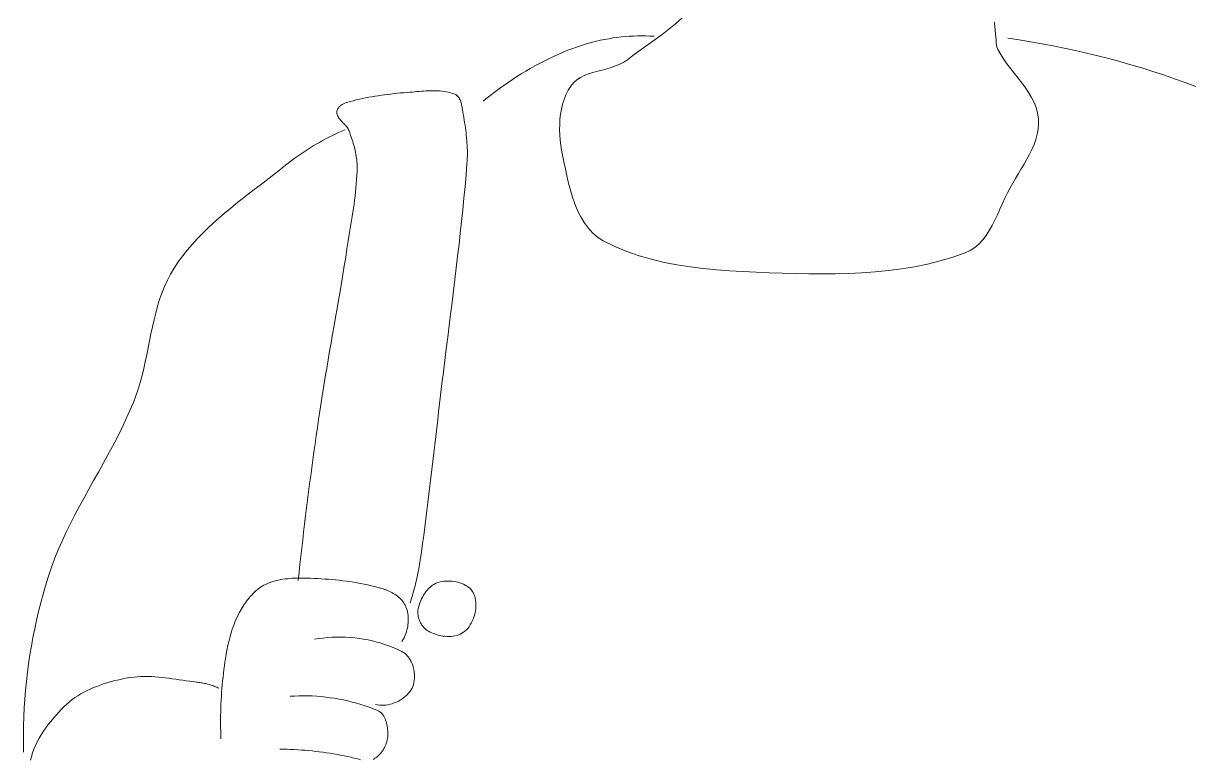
# Model space of a CAD drawing. Header units: millimetres. Extents: x 461.5 to 558.8, y 615.3 to 694.8.
# Drawn here: x 481.6588 to 482.0157, y 623.9556 to 624.1797 of the extents above; entities that cross this region are included whole.
import ezdxf

# ---------------------------------------------------------------- set-up
doc = ezdxf.new("R2010")
doc.units = ezdxf.units.MM
doc.header["$LTSCALE"] = 5
doc.layers.get('0').update_dxf_attribs({"lineweight": 0})
doc.layers.add('equipamiento', color=117, linetype='Continuous', lineweight=9)
doc.layers.get('0').freeze()

# ---------------------------------------------------------------- blocks, each defined once
blk = doc.blocks.new('20020721p27')
for p, q in [((0.01039, 1.24738), (0.00846, 1.24568)), ((0.10564, 1.24562), (0.10559, 1.24616)), ((0.00436, 1.24244), (0.00223, 1.24089)), ((0.00644, 1.24403), (0.00436, 1.24244)), ((0.00846, 1.24568), (0.00644, 1.24403)), ((0.10568, 1.24509), (0.10564, 1.24562)), ((0.10573, 1.24456), (0.10568, 1.24509)), ((0.10578, 1.24403), (0.10573, 1.24456)), ((0.10583, 1.2435), (0.10578, 1.24403)), ((0.10588, 1.24297), (0.10583, 1.2435)), ((0.10594, 1.24244), (0.10588, 1.24297)), ((0.10599, 1.24191), (0.10594, 1.24244)), ((-0.02166, 1.23863), (-0.02047, 1.23904)), ((-0.02047, 1.23904), (-0.01927, 1.23942)), ((-0.01927, 1.23942), (-0.01806, 1.23978)), ((-0.01806, 1.23978), (-0.01685, 1.24011)), ((-0.01685, 1.24011), (-0.01562, 1.24041)), ((-0.01562, 1.24041), (-0.01439, 1.24069)), ((-0.01439, 1.24069), (-0.01315, 1.24095)), ((-0.01315, 1.24095), (-0.0119, 1.24117)), ((-0.0119, 1.24117), (-0.01065, 1.24138)), ((-0.01065, 1.24138), (-0.00939, 1.24155)), ((-0.00939, 1.24155), (-0.00814, 1.2417)), ((-0.00814, 1.2417), (-0.00688, 1.24182)), ((-0.00688, 1.24182), (-0.00561, 1.24192)), ((-0.00561, 1.24192), (-0.00435, 1.24198)), ((-0.00435, 1.24198), (-0.00309, 1.24202)), ((-0.00309, 1.24202), (-0.00183, 1.24204)), ((0.0001, 1.23935), (-0.00202, 1.23784)), ((-0.00183, 1.24204), (-0.00057, 1.24202)), ((-0.00057, 1.24202), (0.00068, 1.24198)), ((0.00223, 1.24089), (0.0001, 1.23935)), ((0.00068, 1.24198), (0.00194, 1.24191)), ((0.10602, 1.24162), (0.10599, 1.24191)), ((0.10604, 1.24133), (0.10602, 1.24162)), ((0.10606, 1.24103), (0.10604, 1.24133)), ((0.10607, 1.24073), (0.10606, 1.24103)), ((0.10608, 1.24044), (0.10607, 1.24073)), ((0.1061, 1.24014), (0.10608, 1.24044)), ((0.10612, 1.23985), (0.1061, 1.24014)), ((0.10615, 1.23955), (0.10612, 1.23985)), ((0.10619, 1.23926), (0.10615, 1.23955)), ((0.10624, 1.23898), (0.10619, 1.23926)), ((0.10631, 1.23869), (0.10624, 1.23898)), ((0.10639, 1.23842), (0.10631, 1.23869)), ((0.10971, 1.24129), (0.11314, 1.24079)), ((0.11314, 1.24079), (0.11658, 1.24023)), ((0.11658, 1.24023), (0.12, 1.23964)), ((0.12, 1.23964), (0.12342, 1.23899)), ((0.12342, 1.23899), (0.12683, 1.2383)), ((-0.03012, 1.23505), (-0.02869, 1.23573)), ((-0.02869, 1.23573), (-0.02724, 1.23639)), ((-0.02724, 1.23639), (-0.02578, 1.23702)), ((-0.02578, 1.23702), (-0.02431, 1.23762)), ((-0.02431, 1.23762), (-0.02284, 1.2382)), ((-0.02284, 1.2382), (-0.02166, 1.23863)), ((-0.0041, 1.23632), (-0.00611, 1.23479)), ((-0.00202, 1.23784), (-0.0041, 1.23632)), ((0.10649, 1.23815), (0.10639, 1.23842)), ((0.10661, 1.23789), (0.10649, 1.23815)), ((0.10748, 1.23636), (0.10661, 1.23789)), ((0.10844, 1.23487), (0.10748, 1.23636)), ((0.12683, 1.2383), (0.13024, 1.23757)), ((0.13024, 1.23757), (0.13364, 1.23679)), ((0.13364, 1.23679), (0.13702, 1.23597)), ((0.13702, 1.23597), (0.1404, 1.2351)), ((0.1404, 1.2351), (0.14376, 1.23419)), ((-0.03714, 1.2313), (-0.03577, 1.23209)), ((-0.03577, 1.23209), (-0.03437, 1.23287)), ((-0.03437, 1.23287), (-0.03297, 1.23362)), ((-0.03297, 1.23362), (-0.03155, 1.23435)), ((-0.03155, 1.23435), (-0.03012, 1.23505)), ((-0.01392, 1.23163), (-0.01533, 1.23127)), ((-0.01251, 1.232), (-0.01392, 1.23163)), ((-0.01112, 1.2324), (-0.01251, 1.232)), ((-0.00977, 1.23285), (-0.01112, 1.2324)), ((-0.00847, 1.23339), (-0.00977, 1.23285)), ((-0.00725, 1.23402), (-0.00847, 1.23339)), ((-0.00611, 1.23479), (-0.00725, 1.23402)), ((0.10949, 1.23341), (0.10844, 1.23487)), ((0.11058, 1.23197), (0.10949, 1.23341)), ((0.11171, 1.23054), (0.11058, 1.23197)), ((0.14376, 1.23419), (0.14712, 1.23323)), ((0.14712, 1.23323), (0.15046, 1.23224)), ((0.15046, 1.23224), (0.15378, 1.23119)), ((-0.04252, 1.22787), (-0.0412, 1.22876)), ((-0.0412, 1.22876), (-0.03986, 1.22963)), ((-0.03986, 1.22963), (-0.03851, 1.23047)), ((-0.03851, 1.23047), (-0.03714, 1.2313)), ((-0.02163, 1.22864), (-0.02261, 1.22777)), ((-0.02053, 1.22936), (-0.02163, 1.22864)), ((-0.01933, 1.22995), (-0.02053, 1.22936)), ((-0.01805, 1.23045), (-0.01933, 1.22995)), ((-0.01671, 1.23088), (-0.01805, 1.23045)), ((-0.01533, 1.23127), (-0.01671, 1.23088)), ((0.11284, 1.22912), (0.11171, 1.23054)), ((0.11394, 1.22769), (0.11284, 1.22912)), ((0.15378, 1.23119), (0.15709, 1.23011)), ((0.15709, 1.23011), (0.16039, 1.22898)), ((0.16039, 1.22898), (0.16367, 1.22781)), ((-0.07821, 1.22432), (-0.07724, 1.22443)), ((-0.07724, 1.22443), (-0.07627, 1.22454)), ((-0.07627, 1.22454), (-0.0753, 1.22463)), ((-0.0753, 1.22463), (-0.07433, 1.22472)), ((-0.07433, 1.22472), (-0.07336, 1.2248)), ((-0.07336, 1.2248), (-0.07239, 1.22488)), ((-0.07239, 1.22488), (-0.07171, 1.22493)), ((-0.07171, 1.22493), (-0.07102, 1.22499)), ((-0.07102, 1.22499), (-0.07033, 1.22505)), ((-0.07033, 1.22505), (-0.06964, 1.2251)), ((-0.06964, 1.2251), (-0.06894, 1.22516)), ((-0.06894, 1.22516), (-0.06825, 1.2252)), ((-0.06825, 1.2252), (-0.06755, 1.22525)), ((-0.06755, 1.22525), (-0.06686, 1.22528)), ((-0.06686, 1.22528), (-0.06616, 1.2253)), ((-0.06616, 1.2253), (-0.06547, 1.22531)), ((-0.06547, 1.22531), (-0.06477, 1.2253)), ((-0.06477, 1.2253), (-0.06409, 1.22528)), ((-0.06409, 1.22528), (-0.0634, 1.22524)), ((-0.0634, 1.22524), (-0.06272, 1.22518)), ((-0.06272, 1.22518), (-0.06204, 1.22509)), ((-0.06204, 1.22509), (-0.06137, 1.22498)), ((-0.06137, 1.22498), (-0.06071, 1.22485)), ((-0.06071, 1.22485), (-0.06005, 1.22468)), ((-0.06005, 1.22468), (-0.0594, 1.22449)), ((-0.0594, 1.22449), (-0.05876, 1.22426)), ((-0.04764, 1.2241), (-0.04638, 1.22507)), ((-0.04638, 1.22507), (-0.04511, 1.22603)), ((-0.04511, 1.22603), (-0.04382, 1.22696)), ((-0.04382, 1.22696), (-0.04252, 1.22787)), ((-0.02425, 1.22545), (-0.02492, 1.22409)), ((-0.02346, 1.22674), (-0.02425, 1.22545)), ((-0.02261, 1.22777), (-0.02346, 1.22674)), ((0.115, 1.22625), (0.11394, 1.22769)), ((0.11599, 1.22478), (0.115, 1.22625)), ((0.11689, 1.22329), (0.11599, 1.22478)), ((0.16367, 1.22781), (0.16693, 1.2266)), ((-0.09352, 1.22079), (-0.09332, 1.22094)), ((-0.09332, 1.22094), (-0.09311, 1.22108)), ((-0.09311, 1.22108), (-0.0929, 1.22122)), ((-0.0929, 1.22122), (-0.09268, 1.22134)), ((-0.09268, 1.22134), (-0.09246, 1.22145)), ((-0.09246, 1.22145), (-0.09224, 1.22155)), ((-0.09224, 1.22155), (-0.09202, 1.22164)), ((-0.09202, 1.22164), (-0.0918, 1.22172)), ((-0.0918, 1.22172), (-0.09159, 1.22178)), ((-0.09159, 1.22178), (-0.09065, 1.22204)), ((-0.09065, 1.22204), (-0.08971, 1.22228)), ((-0.08971, 1.22228), (-0.08876, 1.22251)), ((-0.08876, 1.22251), (-0.08781, 1.22272)), ((-0.08781, 1.22272), (-0.08686, 1.22293)), ((-0.08686, 1.22293), (-0.08591, 1.22312)), ((-0.08591, 1.22312), (-0.08495, 1.22331)), ((-0.08495, 1.22331), (-0.08399, 1.22348)), ((-0.08399, 1.22348), (-0.08303, 1.22365)), ((-0.08303, 1.22365), (-0.08207, 1.2238)), ((-0.08207, 1.2238), (-0.08111, 1.22394)), ((-0.08111, 1.22394), (-0.08014, 1.22408)), ((-0.08014, 1.22408), (-0.07917, 1.2242)), ((-0.07917, 1.2242), (-0.07821, 1.22432)), ((-0.05876, 1.22426), (-0.05849, 1.22414)), ((-0.05849, 1.22414), (-0.05824, 1.22398)), ((-0.05824, 1.22398), (-0.05801, 1.2238)), ((-0.05801, 1.2238), (-0.05781, 1.22359)), ((-0.05781, 1.22359), (-0.05762, 1.22336)), ((-0.05762, 1.22336), (-0.05746, 1.22311)), ((-0.05746, 1.22311), (-0.05731, 1.22284)), ((-0.05731, 1.22284), (-0.05717, 1.22256)), ((-0.05717, 1.22256), (-0.05705, 1.22226)), ((-0.05705, 1.22226), (-0.05694, 1.22195)), ((-0.05694, 1.22195), (-0.05685, 1.22163)), ((-0.05685, 1.22163), (-0.05676, 1.2213)), ((-0.05676, 1.2213), (-0.05669, 1.22097)), ((-0.05669, 1.22097), (-0.05662, 1.22063)), ((-0.05009, 1.22209), (-0.04887, 1.22311)), ((-0.04887, 1.22311), (-0.04764, 1.2241)), ((-0.02594, 1.22122), (-0.0263, 1.21971)), ((-0.02549, 1.22268), (-0.02594, 1.22122)), ((-0.02492, 1.22409), (-0.02549, 1.22268)), ((0.11766, 1.22175), (0.11689, 1.22329)), ((0.11829, 1.22017), (0.11766, 1.22175)), ((-0.09469, 1.2189), (-0.09466, 1.21912)), ((-0.09469, 1.21869), (-0.09469, 1.2189)), ((-0.09464, 1.21836), (-0.09469, 1.21869)), ((-0.09466, 1.21912), (-0.09461, 1.21932)), ((-0.09456, 1.21804), (-0.09464, 1.21836)), ((-0.09461, 1.21932), (-0.09454, 1.21953)), ((-0.09445, 1.21774), (-0.09456, 1.21804)), ((-0.09454, 1.21953), (-0.09444, 1.21973)), ((-0.09431, 1.21745), (-0.09445, 1.21774)), ((-0.09444, 1.21973), (-0.09433, 1.21992)), ((-0.09433, 1.21992), (-0.0942, 1.22011)), ((-0.09415, 1.21717), (-0.09431, 1.21745)), ((-0.0942, 1.22011), (-0.09405, 1.22029)), ((-0.09405, 1.22029), (-0.09388, 1.22047)), ((-0.09388, 1.22047), (-0.0937, 1.22063)), ((-0.0937, 1.22063), (-0.09352, 1.22079)), ((-0.05662, 1.22063), (-0.05655, 1.2203)), ((-0.05655, 1.2203), (-0.0565, 1.21996)), ((-0.0565, 1.21996), (-0.05644, 1.21963)), ((-0.05644, 1.21963), (-0.05639, 1.21931)), ((-0.05639, 1.21931), (-0.05634, 1.21899)), ((-0.05634, 1.21899), (-0.05628, 1.21869)), ((-0.05628, 1.21869), (-0.05615, 1.21792)), ((-0.05615, 1.21792), (-0.05602, 1.21715)), ((-0.02656, 1.21817), (-0.02673, 1.21661)), ((-0.0263, 1.21971), (-0.02656, 1.21817)), ((0.11874, 1.21853), (0.11829, 1.22017)), ((0.119, 1.21683), (0.11874, 1.21853)), ((-0.09396, 1.21689), (-0.09415, 1.21717)), ((-0.09375, 1.21663), (-0.09396, 1.21689)), ((-0.09353, 1.21636), (-0.09375, 1.21663)), ((-0.0933, 1.2161), (-0.09353, 1.21636)), ((-0.09306, 1.21585), (-0.0933, 1.2161)), ((-0.09281, 1.21559), (-0.09306, 1.21585)), ((-0.09257, 1.21534), (-0.09281, 1.21559)), ((-0.09232, 1.21508), (-0.09257, 1.21534)), ((-0.09208, 1.21482), (-0.09232, 1.21508)), ((-0.09186, 1.21455), (-0.09208, 1.21482)), ((-0.09164, 1.21428), (-0.09186, 1.21455)), ((-0.09144, 1.214), (-0.09164, 1.21428)), ((-0.09126, 1.21372), (-0.09144, 1.214)), ((-0.0911, 1.21342), (-0.09126, 1.21372)), ((-0.05602, 1.21715), (-0.05589, 1.21638)), ((-0.05589, 1.21638), (-0.05577, 1.21561)), ((-0.05577, 1.21561), (-0.05565, 1.21484)), ((-0.05565, 1.21484), (-0.05554, 1.21407)), ((-0.05554, 1.21407), (-0.05544, 1.21329)), ((-0.02682, 1.21503), (-0.02684, 1.21344)), ((-0.02673, 1.21661), (-0.02682, 1.21503)), ((0.11892, 1.21363), (0.11905, 1.21522)), ((0.11905, 1.21522), (0.119, 1.21683)), ((-0.10001, 1.20959), (-0.09905, 1.21012)), ((-0.09905, 1.21012), (-0.09809, 1.21063)), ((-0.09809, 1.21063), (-0.09713, 1.21113)), ((-0.09713, 1.21113), (-0.09616, 1.21162)), ((-0.09616, 1.21162), (-0.09518, 1.21209)), ((-0.09518, 1.21209), (-0.09419, 1.21255)), ((-0.09419, 1.21255), (-0.0932, 1.21299)), ((-0.0932, 1.21299), (-0.09221, 1.21342)), ((-0.09097, 1.21311), (-0.0911, 1.21342)), ((-0.09077, 1.21257), (-0.09097, 1.21311)), ((-0.09058, 1.21203), (-0.09077, 1.21257)), ((-0.09039, 1.21149), (-0.09058, 1.21203)), ((-0.0902, 1.21095), (-0.09039, 1.21149)), ((-0.09002, 1.2104), (-0.0902, 1.21095)), ((-0.08984, 1.20985), (-0.09002, 1.2104)), ((-0.05544, 1.21329), (-0.05534, 1.21252)), ((-0.05534, 1.21252), (-0.05525, 1.21174)), ((-0.05525, 1.21174), (-0.05517, 1.21097)), ((-0.05517, 1.21097), (-0.05511, 1.21019)), ((-0.05511, 1.21019), (-0.05505, 1.20941)), ((-0.02684, 1.21344), (-0.02678, 1.21186)), ((-0.02678, 1.21186), (-0.02665, 1.21028)), ((-0.02665, 1.21028), (-0.02646, 1.20872)), ((0.11766, 1.20898), (0.11821, 1.21051)), ((0.11821, 1.21051), (0.11863, 1.21206)), ((0.11863, 1.21206), (0.11892, 1.21363)), ((-0.10556, 1.20615), (-0.10465, 1.20676)), ((-0.10465, 1.20676), (-0.10374, 1.20735)), ((-0.10374, 1.20735), (-0.10282, 1.20793)), ((-0.10282, 1.20793), (-0.10189, 1.20849)), ((-0.10189, 1.20849), (-0.10095, 1.20905)), ((-0.10095, 1.20905), (-0.10001, 1.20959)), ((-0.08967, 1.2093), (-0.08984, 1.20985)), ((-0.08951, 1.20874), (-0.08967, 1.2093)), ((-0.08935, 1.20818), (-0.08951, 1.20874)), ((-0.08921, 1.20763), (-0.08935, 1.20818)), ((-0.08908, 1.20707), (-0.08921, 1.20763)), ((-0.08896, 1.2065), (-0.08908, 1.20707)), ((-0.05505, 1.20941), (-0.055, 1.20864)), ((-0.055, 1.20864), (-0.05496, 1.20786)), ((-0.05496, 1.20786), (-0.05494, 1.20708)), ((-0.05494, 1.20708), (-0.05493, 1.2063)), ((-0.02646, 1.20872), (-0.02622, 1.20718)), ((-0.02622, 1.20718), (-0.02593, 1.20568)), ((0.11628, 1.20596), (0.11701, 1.20746)), ((0.11701, 1.20746), (0.11766, 1.20898)), ((-0.11079, 1.20227), (-0.10994, 1.20295)), ((-0.10994, 1.20295), (-0.10909, 1.20361)), ((-0.10909, 1.20361), (-0.10822, 1.20427)), ((-0.10822, 1.20427), (-0.10734, 1.20491)), ((-0.10734, 1.20491), (-0.10645, 1.20554)), ((-0.10645, 1.20554), (-0.10556, 1.20615)), ((-0.08885, 1.20594), (-0.08896, 1.2065)), ((-0.08875, 1.20537), (-0.08885, 1.20594)), ((-0.08867, 1.20481), (-0.08875, 1.20537)), ((-0.0886, 1.20424), (-0.08867, 1.20481)), ((-0.08855, 1.20367), (-0.0886, 1.20424)), ((-0.08851, 1.2031), (-0.08855, 1.20367)), ((-0.08849, 1.20253), (-0.08851, 1.2031)), ((-0.05505, 1.2032), (-0.05534, 1.19966)), ((-0.05499, 1.20398), (-0.05505, 1.2032)), ((-0.05496, 1.20475), (-0.05499, 1.20398)), ((-0.05494, 1.20553), (-0.05496, 1.20475)), ((-0.05493, 1.2063), (-0.05494, 1.20553)), ((-0.02593, 1.20568), (-0.02551, 1.20363)), ((-0.02551, 1.20363), (-0.02507, 1.20152)), ((0.11375, 1.20154), (0.11463, 1.203)), ((0.11463, 1.203), (0.11548, 1.20447)), ((0.11548, 1.20447), (0.11628, 1.20596)), ((-0.11619, 1.19802), (-0.11438, 1.19943)), ((-0.11438, 1.19943), (-0.11257, 1.20084)), ((-0.11257, 1.20084), (-0.11079, 1.20227)), ((-0.08865, 1.19822), (-0.08858, 1.19947)), ((-0.08858, 1.19947), (-0.08853, 1.20072)), ((-0.08853, 1.20072), (-0.08849, 1.20196)), ((-0.08849, 1.20196), (-0.08849, 1.20253)), ((-0.05534, 1.19966), (-0.05565, 1.19612)), ((-0.02507, 1.20152), (-0.0246, 1.19937)), ((0.11199, 1.19864), (0.11287, 1.20008)), ((0.11287, 1.20008), (0.11375, 1.20154)), ((-0.11985, 1.1952), (-0.11802, 1.19661)), ((-0.11802, 1.19661), (-0.11619, 1.19802)), ((-0.08886, 1.19574), (-0.08875, 1.19698)), ((-0.08875, 1.19698), (-0.08865, 1.19822)), ((-0.05565, 1.19612), (-0.05598, 1.19258)), ((-0.0246, 1.19937), (-0.02409, 1.19721)), ((-0.02409, 1.19721), (-0.02353, 1.19505)), ((0.11033, 1.19577), (0.11114, 1.1972)), ((0.11114, 1.1972), (0.11199, 1.19864)), ((-0.12531, 1.19093), (-0.1235, 1.19237)), ((-0.1235, 1.19237), (-0.12168, 1.19379)), ((-0.12168, 1.19379), (-0.11985, 1.1952)), ((-0.08928, 1.19202), (-0.08913, 1.19326)), ((-0.08913, 1.19326), (-0.08899, 1.1945)), ((-0.08899, 1.1945), (-0.08886, 1.19574)), ((-0.05598, 1.19258), (-0.05633, 1.18905)), ((-0.02353, 1.19505), (-0.02289, 1.19293)), ((-0.02289, 1.19293), (-0.02217, 1.19085)), ((0.10801, 1.19094), (0.10876, 1.1926)), ((0.10876, 1.1926), (0.10953, 1.19422)), ((0.10953, 1.19422), (0.11033, 1.19577)), ((-0.12888, 1.18801), (-0.12711, 1.18948)), ((-0.12711, 1.18948), (-0.12531, 1.19093)), ((-0.08981, 1.1883), (-0.08962, 1.18954)), ((-0.08962, 1.18954), (-0.08945, 1.19078)), ((-0.08945, 1.19078), (-0.08928, 1.19202)), ((-0.05633, 1.18905), (-0.0567, 1.18551)), ((-0.02217, 1.19085), (-0.02135, 1.18885)), ((-0.02135, 1.18885), (-0.02042, 1.18695)), ((0.1065, 1.18757), (0.10726, 1.18925)), ((0.10726, 1.18925), (0.10801, 1.19094)), ((-0.13233, 1.18498), (-0.13062, 1.18651)), ((-0.13062, 1.18651), (-0.12888, 1.18801)), ((-0.09039, 1.18459), (-0.09019, 1.18583)), ((-0.09019, 1.18583), (-0.09, 1.18707)), ((-0.09, 1.18707), (-0.08981, 1.1883)), ((-0.0567, 1.18551), (-0.05708, 1.18198)), ((-0.02042, 1.18695), (-0.01936, 1.18517)), ((-0.01936, 1.18517), (-0.01815, 1.18352)), ((0.10489, 1.18427), (0.10572, 1.1859)), ((0.10572, 1.1859), (0.1065, 1.18757)), ((-0.13722, 1.1802), (-0.13564, 1.18183)), ((-0.13564, 1.18183), (-0.13401, 1.18343)), ((-0.13401, 1.18343), (-0.13233, 1.18498)), ((-0.091, 1.18089), (-0.0908, 1.18212)), ((-0.0908, 1.18212), (-0.09059, 1.18336)), ((-0.09059, 1.18336), (-0.09039, 1.18459)), ((-0.05708, 1.18198), (-0.05748, 1.17845)), ((-0.01815, 1.18352), (-0.01679, 1.18204)), ((-0.01679, 1.18204), (-0.01526, 1.18075)), ((0.10305, 1.18124), (0.10401, 1.18272)), ((0.10401, 1.18272), (0.10489, 1.18427)), ((-0.14023, 1.1768), (-0.13875, 1.17852)), ((-0.13875, 1.17852), (-0.13722, 1.1802)), ((-0.09159, 1.17719), (-0.0914, 1.17842)), ((-0.0914, 1.17842), (-0.0912, 1.17966)), ((-0.0912, 1.17966), (-0.091, 1.18089)), ((-0.05748, 1.17845), (-0.05789, 1.17492)), ((-0.01526, 1.18075), (-0.01355, 1.17966)), ((-0.01355, 1.17966), (-0.01001, 1.17791)), ((0.09962, 1.17756), (0.10087, 1.17864)), ((0.10087, 1.17864), (0.10202, 1.17988)), ((0.10202, 1.17988), (0.10305, 1.18124)), ((-0.14297, 1.17319), (-0.14163, 1.17502)), ((-0.14163, 1.17502), (-0.14023, 1.1768)), ((-0.09241, 1.17198), (-0.09199, 1.17458)), ((-0.09199, 1.17458), (-0.09159, 1.17719)), ((-0.05789, 1.17492), (-0.05831, 1.17139)), ((-0.01001, 1.17791), (-0.00637, 1.1764)), ((-0.00637, 1.1764), (-0.00265, 1.17509)), ((-0.00265, 1.17509), (0.00114, 1.17399)), ((0.08908, 1.17351), (0.09292, 1.17464)), ((0.09292, 1.17464), (0.0967, 1.17595)), ((0.0967, 1.17595), (0.09823, 1.17666)), ((0.09823, 1.17666), (0.09962, 1.17756)), ((-0.14532, 1.16948), (-0.14424, 1.1713)), ((-0.14424, 1.1713), (-0.14297, 1.17319)), ((-0.09283, 1.16937), (-0.09241, 1.17198)), ((-0.05831, 1.17139), (-0.05873, 1.16786)), ((0.00114, 1.17399), (0.00501, 1.17306)), ((0.00501, 1.17306), (0.00892, 1.17229)), ((0.00892, 1.17229), (0.01289, 1.17167)), ((0.01289, 1.17167), (0.01688, 1.17117)), ((0.01688, 1.17117), (0.0209, 1.17077)), ((0.0733, 1.17056), (0.0773, 1.17108)), ((0.0773, 1.17108), (0.08126, 1.17174)), ((0.08126, 1.17174), (0.0852, 1.17254)), ((0.0852, 1.17254), (0.08908, 1.17351)), ((-0.14717, 1.16567), (-0.1463, 1.1676)), ((-0.1463, 1.1676), (-0.14532, 1.16948)), ((-0.09327, 1.16677), (-0.09283, 1.16937)), ((-0.05873, 1.16786), (-0.05916, 1.16434)), ((0.0209, 1.17077), (0.02493, 1.17046)), ((0.02493, 1.17046), (0.02896, 1.17023)), ((0.02896, 1.17023), (0.03298, 1.17004)), ((0.03298, 1.17004), (0.03698, 1.16989)), ((0.03698, 1.16989), (0.04096, 1.16975)), ((0.04096, 1.16975), (0.04497, 1.16964)), ((0.04497, 1.16964), (0.04901, 1.16956)), ((0.04901, 1.16956), (0.05306, 1.16953)), ((0.05306, 1.16953), (0.05712, 1.16956)), ((0.05712, 1.16956), (0.06118, 1.16967)), ((0.06118, 1.16967), (0.06523, 1.16986)), ((0.06523, 1.16986), (0.06927, 1.17015)), ((0.06927, 1.17015), (0.0733, 1.17056)), ((-0.14865, 1.16171), (-0.14795, 1.16371)), ((-0.14795, 1.16371), (-0.14717, 1.16567)), ((-0.09415, 1.16157), (-0.09371, 1.16417)), ((-0.09371, 1.16417), (-0.09327, 1.16677)), ((-0.05916, 1.16434), (-0.0596, 1.16081)), ((-0.14927, 1.15967), (-0.14865, 1.16171)), ((-0.0946, 1.15897), (-0.09415, 1.16157)), ((-0.0596, 1.16081), (-0.06004, 1.15728)), ((-0.15036, 1.15552), (-0.14984, 1.15761)), ((-0.14984, 1.15761), (-0.14927, 1.15967)), ((-0.09505, 1.15638), (-0.0946, 1.15897)), ((-0.06004, 1.15728), (-0.06049, 1.15376)), ((-0.15129, 1.15131), (-0.15083, 1.15342)), ((-0.15083, 1.15342), (-0.15036, 1.15552)), ((-0.09596, 1.15118), (-0.09551, 1.15378)), ((-0.09551, 1.15378), (-0.09505, 1.15638)), ((-0.06049, 1.15376), (-0.06093, 1.15023)), ((-0.15172, 1.14918), (-0.15129, 1.15131)), ((-0.09642, 1.14858), (-0.09596, 1.15118)), ((-0.06093, 1.15023), (-0.06137, 1.1467)), ((-0.15258, 1.14492), (-0.15215, 1.14705)), ((-0.15215, 1.14705), (-0.15172, 1.14918)), ((-0.09732, 1.14338), (-0.09687, 1.14598)), ((-0.09687, 1.14598), (-0.09642, 1.14858)), ((-0.06137, 1.1467), (-0.06181, 1.14318)), ((-0.1535, 1.14069), (-0.15302, 1.1428)), ((-0.15302, 1.1428), (-0.15258, 1.14492)), ((-0.09776, 1.14078), (-0.09732, 1.14338)), ((-0.06181, 1.14318), (-0.06225, 1.13965)), ((-0.15401, 1.13859), (-0.1535, 1.14069)), ((-0.0982, 1.13818), (-0.09776, 1.14078)), ((-0.06225, 1.13965), (-0.06268, 1.13612)), ((-0.15518, 1.13445), (-0.15456, 1.13651)), ((-0.15456, 1.13651), (-0.15401, 1.13859)), ((-0.09905, 1.13298), (-0.09863, 1.13558)), ((-0.09863, 1.13558), (-0.0982, 1.13818)), ((-0.06268, 1.13612), (-0.0631, 1.13259)), ((-0.15662, 1.13042), (-0.15586, 1.13242)), ((-0.15586, 1.13242), (-0.15518, 1.13445)), ((-0.09947, 1.13037), (-0.09905, 1.13298)), ((-0.0631, 1.13259), (-0.06339, 1.13008)), ((-0.15778, 1.1277), (-0.15662, 1.13042)), ((-0.09987, 1.12777), (-0.09947, 1.13037)), ((-0.06339, 1.13008), (-0.06368, 1.12757)), ((-0.16029, 1.12232), (-0.15901, 1.125)), ((-0.15901, 1.125), (-0.15778, 1.1277)), ((-0.10062, 1.12272), (-0.10026, 1.12516)), ((-0.10026, 1.12516), (-0.09987, 1.12777)), ((-0.06397, 1.12506), (-0.06426, 1.12255)), ((-0.06368, 1.12757), (-0.06397, 1.12506)), ((-0.16163, 1.11967), (-0.16029, 1.12232)), ((-0.10097, 1.12028), (-0.10062, 1.12272)), ((-0.06426, 1.12255), (-0.06455, 1.12004)), ((-0.163, 1.11703), (-0.16163, 1.11967)), ((-0.10166, 1.11539), (-0.10132, 1.11784)), ((-0.10132, 1.11784), (-0.10097, 1.12028)), ((-0.06484, 1.11753), (-0.06513, 1.11502)), ((-0.06455, 1.12004), (-0.06484, 1.11753)), ((-0.16585, 1.1118), (-0.16442, 1.11441)), ((-0.16442, 1.11441), (-0.163, 1.11703)), ((-0.10199, 1.11295), (-0.10166, 1.11539)), ((-0.06513, 1.11502), (-0.06542, 1.1125)), ((-0.1673, 1.1092), (-0.16585, 1.1118)), ((-0.10265, 1.10806), (-0.10233, 1.11051)), ((-0.10233, 1.11051), (-0.10199, 1.11295)), ((-0.06542, 1.1125), (-0.06572, 1.10999)), ((-0.17021, 1.104), (-0.16876, 1.1066)), ((-0.16876, 1.1066), (-0.1673, 1.1092)), ((-0.10298, 1.10562), (-0.10265, 1.10806)), ((-0.06602, 1.10748), (-0.06632, 1.10497)), ((-0.06572, 1.10999), (-0.06602, 1.10748)), ((-0.17165, 1.10139), (-0.17021, 1.104)), ((-0.10361, 1.10073), (-0.10329, 1.10317)), ((-0.10329, 1.10317), (-0.10298, 1.10562)), ((-0.06632, 1.10497), (-0.06662, 1.10246)), ((-0.17307, 1.09878), (-0.17165, 1.10139)), ((-0.10391, 1.09828), (-0.10361, 1.10073)), ((-0.06693, 1.09996), (-0.06725, 1.09745)), ((-0.06662, 1.10246), (-0.06693, 1.09996)), ((-0.17582, 1.09352), (-0.17447, 1.09616)), ((-0.17447, 1.09616), (-0.17307, 1.09878)), ((-0.10421, 1.09583), (-0.10391, 1.09828)), ((-0.06725, 1.09745), (-0.06757, 1.09494)), ((-0.17713, 1.09086), (-0.17582, 1.09352)), ((-0.1048, 1.09093), (-0.10451, 1.09338)), ((-0.10451, 1.09338), (-0.10421, 1.09583)), ((-0.0679, 1.09243), (-0.06823, 1.08993)), ((-0.06757, 1.09494), (-0.0679, 1.09243)), ((-0.17838, 1.08818), (-0.17713, 1.09086)), ((-0.10509, 1.08848), (-0.1048, 1.09093)), ((-0.06823, 1.08993), (-0.06858, 1.08743)), ((-0.18067, 1.08274), (-0.17956, 1.08547)), ((-0.17956, 1.08547), (-0.17838, 1.08818)), ((-0.10565, 1.08358), (-0.10537, 1.08603)), ((-0.10537, 1.08603), (-0.10509, 1.08848)), ((-0.06858, 1.08743), (-0.06893, 1.08492)), ((-0.1817, 1.07997), (-0.18067, 1.08274)), ((-0.10592, 1.08113), (-0.10565, 1.08358)), ((-0.06939, 1.08176), (-0.0695, 1.0811)), ((-0.06929, 1.08242), (-0.06939, 1.08176)), ((-0.06893, 1.08492), (-0.06929, 1.08242)), ((-0.18264, 1.07716), (-0.1817, 1.07997)), ((-0.10645, 1.07623), (-0.10619, 1.07868)), ((-0.10619, 1.07868), (-0.10592, 1.08113)), ((-0.06998, 1.07847), (-0.07012, 1.07781)), ((-0.06985, 1.07912), (-0.06998, 1.07847)), ((-0.06973, 1.07978), (-0.06985, 1.07912)), ((-0.06961, 1.08044), (-0.06973, 1.07978)), ((-0.0695, 1.0811), (-0.06961, 1.08044)), ((-0.18416, 1.07199), (-0.18342, 1.07458)), ((-0.18342, 1.07458), (-0.18264, 1.07716)), ((-0.11689, 1.07472), (-0.1174, 1.07442)), ((-0.11636, 1.07499), (-0.11689, 1.07472)), ((-0.11574, 1.07528), (-0.11636, 1.07499)), ((-0.1151, 1.07553), (-0.11574, 1.07528)), ((-0.11446, 1.07576), (-0.1151, 1.07553)), ((-0.1138, 1.07597), (-0.11446, 1.07576)), ((-0.11314, 1.07615), (-0.1138, 1.07597)), ((-0.11247, 1.0763), (-0.11314, 1.07615)), ((-0.11179, 1.07644), (-0.11247, 1.0763)), ((-0.11111, 1.07656), (-0.11179, 1.07644)), ((-0.11042, 1.07665), (-0.11111, 1.07656)), ((-0.10972, 1.07673), (-0.11042, 1.07665)), ((-0.10903, 1.07679), (-0.10972, 1.07673)), ((-0.10833, 1.07684), (-0.10903, 1.07679)), ((-0.10762, 1.07687), (-0.10833, 1.07684)), ((-0.10692, 1.0769), (-0.10762, 1.07687)), ((-0.10622, 1.07691), (-0.10692, 1.0769)), ((-0.10552, 1.07691), (-0.10622, 1.07691)), ((-0.10482, 1.0769), (-0.10552, 1.07691)), ((-0.10412, 1.07689), (-0.10482, 1.0769)), ((-0.10343, 1.07687), (-0.10412, 1.07689)), ((-0.10274, 1.07685), (-0.10343, 1.07687)), ((-0.10164, 1.07681), (-0.10274, 1.07685)), ((-0.10055, 1.07676), (-0.10164, 1.07681)), ((-0.09945, 1.0767), (-0.10055, 1.07676)), ((-0.09835, 1.07663), (-0.09945, 1.0767)), ((-0.09726, 1.07655), (-0.09835, 1.07663)), ((-0.09616, 1.07646), (-0.09726, 1.07655)), ((-0.09506, 1.07636), (-0.09616, 1.07646)), ((-0.09397, 1.07625), (-0.09506, 1.07636)), ((-0.09288, 1.07612), (-0.09397, 1.07625)), ((-0.09179, 1.07598), (-0.09288, 1.07612)), ((-0.0907, 1.07583), (-0.09179, 1.07598)), ((-0.08961, 1.07567), (-0.0907, 1.07583)), ((-0.08853, 1.07549), (-0.08961, 1.07567)), ((-0.08745, 1.07529), (-0.08853, 1.07549)), ((-0.08637, 1.07508), (-0.08745, 1.07529)), ((-0.0853, 1.07485), (-0.08637, 1.07508)), ((-0.08423, 1.0746), (-0.0853, 1.07485)), ((-0.08317, 1.07434), (-0.08423, 1.0746)), ((-0.07088, 1.07455), (-0.07105, 1.0739)), ((-0.07071, 1.0752), (-0.07088, 1.07455)), ((-0.07056, 1.07585), (-0.07071, 1.0752)), ((-0.0704, 1.0765), (-0.07056, 1.07585)), ((-0.07026, 1.07716), (-0.0704, 1.0765)), ((-0.07012, 1.07781), (-0.07026, 1.07716)), ((-0.06596, 1.07441), (-0.06554, 1.07472)), ((-0.06554, 1.07472), (-0.06511, 1.075)), ((-0.06511, 1.075), (-0.06466, 1.07524)), ((-0.06466, 1.07524), (-0.0642, 1.07544)), ((-0.0642, 1.07544), (-0.06372, 1.07561)), ((-0.06372, 1.07561), (-0.06318, 1.07575)), ((-0.06318, 1.07575), (-0.06262, 1.07586)), ((-0.06262, 1.07586), (-0.06204, 1.07594)), ((-0.06204, 1.07594), (-0.06144, 1.076)), ((-0.06144, 1.076), (-0.06084, 1.07602)), ((-0.06084, 1.07602), (-0.06023, 1.07601)), ((-0.06023, 1.07601), (-0.05961, 1.07597)), ((-0.05961, 1.07597), (-0.059, 1.07589)), ((-0.059, 1.07589), (-0.05839, 1.07579)), ((-0.05839, 1.07579), (-0.05779, 1.07566)), ((-0.05779, 1.07566), (-0.0572, 1.07549)), ((-0.0572, 1.07549), (-0.05664, 1.07529)), ((-0.05664, 1.07529), (-0.05609, 1.07506)), ((-0.05609, 1.07506), (-0.05557, 1.0748)), ((-0.05557, 1.0748), (-0.05507, 1.0745)), ((-0.05507, 1.0745), (-0.05462, 1.07417)), ((-0.18486, 1.06939), (-0.18416, 1.07199)), ((-0.12103, 1.07132), (-0.12143, 1.07086)), ((-0.12062, 1.07176), (-0.12103, 1.07132)), ((-0.1202, 1.0722), (-0.12062, 1.07176)), ((-0.11977, 1.07262), (-0.1202, 1.0722)), ((-0.11932, 1.07302), (-0.11977, 1.07262)), ((-0.11886, 1.0734), (-0.11932, 1.07302)), ((-0.11839, 1.07376), (-0.11886, 1.0734)), ((-0.1179, 1.0741), (-0.11839, 1.07376)), ((-0.1174, 1.07442), (-0.1179, 1.0741)), ((-0.08211, 1.07405), (-0.08317, 1.07434)), ((-0.08106, 1.07375), (-0.08211, 1.07405)), ((-0.08061, 1.07361), (-0.08106, 1.07375)), ((-0.08016, 1.07346), (-0.08061, 1.07361)), ((-0.07971, 1.07329), (-0.08016, 1.07346)), ((-0.07925, 1.07311), (-0.07971, 1.07329)), ((-0.0788, 1.07291), (-0.07925, 1.07311)), ((-0.07836, 1.0727), (-0.0788, 1.07291)), ((-0.07791, 1.07248), (-0.07836, 1.0727)), ((-0.07748, 1.07224), (-0.07791, 1.07248)), ((-0.07706, 1.07199), (-0.07748, 1.07224)), ((-0.07665, 1.07172), (-0.07706, 1.07199)), ((-0.07625, 1.07143), (-0.07665, 1.07172)), ((-0.07587, 1.07113), (-0.07625, 1.07143)), ((-0.07551, 1.07082), (-0.07587, 1.07113)), ((-0.07178, 1.07133), (-0.07198, 1.07069)), ((-0.07159, 1.07197), (-0.07178, 1.07133)), ((-0.0714, 1.07261), (-0.07159, 1.07197)), ((-0.07122, 1.07326), (-0.0714, 1.07261)), ((-0.07105, 1.0739), (-0.07122, 1.07326)), ((-0.06888, 1.07058), (-0.06863, 1.07107)), ((-0.06863, 1.07107), (-0.06837, 1.07155)), ((-0.06837, 1.07155), (-0.06808, 1.07201)), ((-0.06808, 1.07201), (-0.06777, 1.07247)), ((-0.06777, 1.07247), (-0.06745, 1.0729)), ((-0.06745, 1.0729), (-0.0671, 1.07331)), ((-0.0671, 1.07331), (-0.06674, 1.07371)), ((-0.06674, 1.07371), (-0.06636, 1.07407)), ((-0.06636, 1.07407), (-0.06596, 1.07441)), ((-0.05462, 1.07417), (-0.05419, 1.07381)), ((-0.05419, 1.07381), (-0.05381, 1.07341)), ((-0.05381, 1.07341), (-0.05347, 1.07298)), ((-0.05347, 1.07298), (-0.05319, 1.07251)), ((-0.05319, 1.07251), (-0.05293, 1.07197)), ((-0.05293, 1.07197), (-0.05271, 1.0714)), ((-0.05271, 1.0714), (-0.05254, 1.0708)), ((-0.18552, 1.06677), (-0.18486, 1.06939)), ((-0.12384, 1.06736), (-0.12413, 1.06684)), ((-0.12353, 1.06788), (-0.12384, 1.06736)), ((-0.12321, 1.0684), (-0.12353, 1.06788)), ((-0.12288, 1.0689), (-0.12321, 1.0684)), ((-0.12254, 1.0694), (-0.12288, 1.0689)), ((-0.12218, 1.0699), (-0.12254, 1.0694)), ((-0.12181, 1.07038), (-0.12218, 1.0699)), ((-0.12143, 1.07086), (-0.12181, 1.07038)), ((-0.07516, 1.07049), (-0.07551, 1.07082)), ((-0.07484, 1.07014), (-0.07516, 1.07049)), ((-0.07454, 1.06978), (-0.07484, 1.07014)), ((-0.07427, 1.0694), (-0.07454, 1.06978)), ((-0.07403, 1.06901), (-0.07427, 1.0694)), ((-0.07381, 1.0686), (-0.07403, 1.06901)), ((-0.07363, 1.06818), (-0.07381, 1.0686)), ((-0.07345, 1.06767), (-0.07363, 1.06818)), ((-0.0733, 1.06716), (-0.07345, 1.06767)), ((-0.07218, 1.07005), (-0.07239, 1.06942)), ((-0.07198, 1.07069), (-0.07218, 1.07005)), ((-0.06997, 1.06719), (-0.06991, 1.06756)), ((-0.06991, 1.06756), (-0.0698, 1.06806)), ((-0.0698, 1.06806), (-0.06966, 1.06856)), ((-0.06966, 1.06856), (-0.0695, 1.06907)), ((-0.0695, 1.06907), (-0.06931, 1.06958)), ((-0.06931, 1.06958), (-0.06911, 1.07008)), ((-0.06911, 1.07008), (-0.06888, 1.07058)), ((-0.05254, 1.0708), (-0.05242, 1.07019)), ((-0.05236, 1.0676), (-0.05245, 1.06694)), ((-0.05242, 1.07019), (-0.05234, 1.06955)), ((-0.05231, 1.06826), (-0.05236, 1.0676)), ((-0.05234, 1.06955), (-0.05231, 1.06891)), ((-0.05231, 1.06891), (-0.05231, 1.06826)), ((-0.1867, 1.0615), (-0.18613, 1.06414)), ((-0.18613, 1.06414), (-0.18552, 1.06677)), ((-0.12542, 1.06422), (-0.12572, 1.06351)), ((-0.1251, 1.06493), (-0.12542, 1.06422)), ((-0.12477, 1.06563), (-0.1251, 1.06493)), ((-0.12442, 1.06632), (-0.12477, 1.06563)), ((-0.12413, 1.06684), (-0.12442, 1.06632)), ((-0.07318, 1.06663), (-0.0733, 1.06716)), ((-0.07308, 1.06609), (-0.07318, 1.06663)), ((-0.073, 1.06555), (-0.07308, 1.06609)), ((-0.07296, 1.065), (-0.073, 1.06555)), ((-0.07297, 1.06333), (-0.07294, 1.06388)), ((-0.07294, 1.06444), (-0.07296, 1.065)), ((-0.07294, 1.06388), (-0.07294, 1.06444)), ((-0.07001, 1.06681), (-0.06997, 1.06719)), ((-0.07001, 1.06642), (-0.07001, 1.06681)), ((-0.06999, 1.06603), (-0.07001, 1.06642)), ((-0.06995, 1.06563), (-0.06999, 1.06603)), ((-0.06988, 1.06524), (-0.06995, 1.06563)), ((-0.06978, 1.06485), (-0.06988, 1.06524)), ((-0.06967, 1.06446), (-0.06978, 1.06485)), ((-0.06953, 1.06407), (-0.06967, 1.06446)), ((-0.06937, 1.06369), (-0.06953, 1.06407)), ((-0.05343, 1.06378), (-0.05373, 1.06319)), ((-0.05317, 1.06438), (-0.05343, 1.06378)), ((-0.05293, 1.065), (-0.05317, 1.06438)), ((-0.05273, 1.06564), (-0.05293, 1.065)), ((-0.05257, 1.06629), (-0.05273, 1.06564)), ((-0.05245, 1.06694), (-0.05257, 1.06629)), ((-0.18723, 1.05884), (-0.1867, 1.0615)), ((-0.12677, 1.06058), (-0.12699, 1.05984)), ((-0.12653, 1.06132), (-0.12677, 1.06058)), ((-0.12627, 1.06206), (-0.12653, 1.06132)), ((-0.126, 1.06279), (-0.12627, 1.06206)), ((-0.12572, 1.06351), (-0.126, 1.06279)), ((-0.07365, 1.06006), (-0.07348, 1.06058)), ((-0.07348, 1.06058), (-0.07333, 1.06112)), ((-0.07333, 1.06112), (-0.0732, 1.06166)), ((-0.0732, 1.06166), (-0.0731, 1.06221)), ((-0.0731, 1.06221), (-0.07302, 1.06277)), ((-0.07302, 1.06277), (-0.07297, 1.06333)), ((-0.06919, 1.06332), (-0.06937, 1.06369)), ((-0.06899, 1.06297), (-0.06919, 1.06332)), ((-0.06877, 1.06262), (-0.06899, 1.06297)), ((-0.06854, 1.06229), (-0.06877, 1.06262)), ((-0.06829, 1.06198), (-0.06854, 1.06229)), ((-0.06802, 1.06169), (-0.06829, 1.06198)), ((-0.06774, 1.06142), (-0.06802, 1.06169)), ((-0.06744, 1.06117), (-0.06774, 1.06142)), ((-0.06713, 1.06094), (-0.06744, 1.06117)), ((-0.06681, 1.06074), (-0.06713, 1.06094)), ((-0.06631, 1.06048), (-0.06681, 1.06074)), ((-0.06579, 1.06024), (-0.06631, 1.06048)), ((-0.06524, 1.06001), (-0.06579, 1.06024)), ((-0.0561, 1.0604), (-0.05657, 1.0601)), ((-0.05567, 1.06074), (-0.0561, 1.0604)), ((-0.05522, 1.06116), (-0.05567, 1.06074)), ((-0.05481, 1.06161), (-0.05522, 1.06116)), ((-0.05442, 1.06211), (-0.05481, 1.06161)), ((-0.05406, 1.06264), (-0.05442, 1.06211)), ((-0.05373, 1.06319), (-0.05406, 1.06264)), ((-0.18771, 1.05618), (-0.18723, 1.05884)), ((-0.12778, 1.05682), (-0.12794, 1.05605)), ((-0.1276, 1.05758), (-0.12778, 1.05682)), ((-0.12741, 1.05833), (-0.1276, 1.05758)), ((-0.12721, 1.05909), (-0.12741, 1.05833)), ((-0.12699, 1.05984), (-0.12721, 1.05909)), ((-0.10017, 1.05849), (-0.1015, 1.05827)), ((-0.09883, 1.05867), (-0.10017, 1.05849)), ((-0.09748, 1.05881), (-0.09883, 1.05867)), ((-0.09612, 1.0589), (-0.09748, 1.05881)), ((-0.09475, 1.05895), (-0.09612, 1.0589)), ((-0.09338, 1.05895), (-0.09475, 1.05895)), ((-0.092, 1.05891), (-0.09338, 1.05895)), ((-0.09063, 1.05883), (-0.092, 1.05891)), ((-0.08925, 1.0587), (-0.09063, 1.05883)), ((-0.08789, 1.05853), (-0.08925, 1.0587)), ((-0.08652, 1.05832), (-0.08789, 1.05853)), ((-0.08517, 1.05807), (-0.08652, 1.05832)), ((-0.08382, 1.05777), (-0.08517, 1.05807)), ((-0.08249, 1.05743), (-0.08382, 1.05777)), ((-0.08117, 1.05706), (-0.08249, 1.05743)), ((-0.07987, 1.05664), (-0.08117, 1.05706)), ((-0.07859, 1.05617), (-0.07987, 1.05664)), ((-0.07487, 1.05765), (-0.07458, 1.05809)), ((-0.07458, 1.05809), (-0.07431, 1.05856)), ((-0.07431, 1.05856), (-0.07407, 1.05904)), ((-0.07407, 1.05904), (-0.07385, 1.05954)), ((-0.07385, 1.05954), (-0.07365, 1.06006)), ((-0.06468, 1.05981), (-0.06524, 1.06001)), ((-0.0641, 1.05963), (-0.06468, 1.05981)), ((-0.06351, 1.05948), (-0.0641, 1.05963)), ((-0.06291, 1.05936), (-0.06351, 1.05948)), ((-0.0623, 1.05926), (-0.06291, 1.05936)), ((-0.06169, 1.05919), (-0.0623, 1.05926)), ((-0.06108, 1.05915), (-0.06169, 1.05919)), ((-0.06047, 1.05914), (-0.06108, 1.05915)), ((-0.05987, 1.05917), (-0.06047, 1.05914)), ((-0.05928, 1.05923), (-0.05987, 1.05917)), ((-0.0587, 1.05933), (-0.05928, 1.05923)), ((-0.05814, 1.05946), (-0.0587, 1.05933)), ((-0.05759, 1.05964), (-0.05814, 1.05946)), ((-0.05707, 1.05985), (-0.05759, 1.05964)), ((-0.05657, 1.0601), (-0.05707, 1.05985)), ((-0.18855, 1.05083), (-0.18815, 1.05351)), ((-0.18815, 1.05351), (-0.18771, 1.05618)), ((-0.12839, 1.05376), (-0.12852, 1.05299)), ((-0.12825, 1.05452), (-0.12839, 1.05376)), ((-0.1281, 1.05529), (-0.12825, 1.05452)), ((-0.12794, 1.05605), (-0.1281, 1.05529)), ((-0.07732, 1.05567), (-0.07859, 1.05617)), ((-0.07608, 1.05513), (-0.07732, 1.05567)), ((-0.07487, 1.05455), (-0.07608, 1.05513)), ((-0.07436, 1.05426), (-0.07487, 1.05455)), ((-0.07389, 1.05391), (-0.07436, 1.05426)), ((-0.07346, 1.05351), (-0.07389, 1.05391)), ((-0.07305, 1.05306), (-0.07346, 1.05351)), ((-0.07268, 1.05257), (-0.07305, 1.05306)), ((-0.1889, 1.04815), (-0.18855, 1.05083)), ((-0.12892, 1.05029), (-0.12907, 1.04912)), ((-0.12875, 1.05145), (-0.12892, 1.05029)), ((-0.12864, 1.05222), (-0.12875, 1.05145)), ((-0.12852, 1.05299), (-0.12864, 1.05222)), ((-0.07235, 1.05203), (-0.07268, 1.05257)), ((-0.07205, 1.05147), (-0.07235, 1.05203)), ((-0.07179, 1.05087), (-0.07205, 1.05147)), ((-0.07156, 1.05026), (-0.07179, 1.05087)), ((-0.07138, 1.04962), (-0.07156, 1.05026)), ((-0.07123, 1.04897), (-0.07138, 1.04962)), ((-0.18921, 1.04546), (-0.1889, 1.04815)), ((-0.16161, 1.04584), (-0.16056, 1.04608)), ((-0.16056, 1.04608), (-0.15952, 1.0463)), ((-0.15952, 1.0463), (-0.15848, 1.0465)), ((-0.15848, 1.0465), (-0.15744, 1.04667)), ((-0.15744, 1.04667), (-0.1564, 1.04679)), ((-0.1564, 1.04679), (-0.15536, 1.04688)), ((-0.15536, 1.04688), (-0.15431, 1.04693)), ((-0.15431, 1.04693), (-0.15326, 1.04695)), ((-0.15326, 1.04695), (-0.1522, 1.04694)), ((-0.1522, 1.04694), (-0.15115, 1.0469)), ((-0.15115, 1.0469), (-0.15009, 1.04684)), ((-0.15009, 1.04684), (-0.14904, 1.04675)), ((-0.14904, 1.04675), (-0.14798, 1.04665)), ((-0.14798, 1.04665), (-0.14692, 1.04653)), ((-0.14692, 1.04653), (-0.14586, 1.0464)), ((-0.14586, 1.0464), (-0.1448, 1.04626)), ((-0.1448, 1.04626), (-0.14375, 1.04611)), ((-0.14375, 1.04611), (-0.14269, 1.04596)), ((-0.14269, 1.04596), (-0.14163, 1.04581)), ((-0.12934, 1.04677), (-0.12946, 1.0456)), ((-0.12921, 1.04795), (-0.12934, 1.04677)), ((-0.12907, 1.04912), (-0.12921, 1.04795)), ((-0.07112, 1.04832), (-0.07123, 1.04897)), ((-0.07105, 1.04766), (-0.07112, 1.04832)), ((-0.0711, 1.04572), (-0.07104, 1.04636)), ((-0.07103, 1.047), (-0.07105, 1.04766)), ((-0.07104, 1.04636), (-0.07103, 1.047)), ((-0.18969, 1.04007), (-0.18947, 1.04276)), ((-0.18947, 1.04276), (-0.18921, 1.04546)), ((-0.17172, 1.04217), (-0.17077, 1.04266)), ((-0.17077, 1.04266), (-0.1698, 1.04312)), ((-0.1698, 1.04312), (-0.16881, 1.04355)), ((-0.16881, 1.04355), (-0.16781, 1.04395)), ((-0.16781, 1.04395), (-0.16679, 1.04433)), ((-0.16679, 1.04433), (-0.16577, 1.04468)), ((-0.16577, 1.04468), (-0.16474, 1.045)), ((-0.16474, 1.045), (-0.1637, 1.0453)), ((-0.1637, 1.0453), (-0.16265, 1.04558)), ((-0.16265, 1.04558), (-0.16161, 1.04584)), ((-0.14163, 1.04581), (-0.14058, 1.04566)), ((-0.14058, 1.04566), (-0.13952, 1.04552)), ((-0.13952, 1.04552), (-0.13847, 1.04538)), ((-0.13847, 1.04538), (-0.13742, 1.04526)), ((-0.13742, 1.04526), (-0.13707, 1.04522)), ((-0.13707, 1.04522), (-0.13672, 1.04517)), ((-0.13672, 1.04517), (-0.13637, 1.04512)), ((-0.13637, 1.04512), (-0.13602, 1.04506)), ((-0.13602, 1.04506), (-0.13567, 1.045)), ((-0.13567, 1.045), (-0.13533, 1.04493)), ((-0.13533, 1.04493), (-0.13498, 1.04485)), ((-0.13498, 1.04485), (-0.13463, 1.04477)), ((-0.13463, 1.04477), (-0.13429, 1.04469)), ((-0.13429, 1.04469), (-0.13394, 1.04459)), ((-0.13394, 1.04459), (-0.1336, 1.0445)), ((-0.1336, 1.0445), (-0.13326, 1.0444)), ((-0.13326, 1.0444), (-0.13292, 1.04429)), ((-0.13292, 1.04429), (-0.13259, 1.04418)), ((-0.13259, 1.04418), (-0.13225, 1.04406)), ((-0.13225, 1.04406), (-0.13192, 1.04394)), ((-0.13192, 1.04394), (-0.13159, 1.04381)), ((-0.13159, 1.04381), (-0.13126, 1.04368)), ((-0.13126, 1.04368), (-0.13093, 1.04354)), ((-0.13093, 1.04354), (-0.13061, 1.0434)), ((-0.12967, 1.04325), (-0.12976, 1.04207)), ((-0.12957, 1.04442), (-0.12967, 1.04325)), ((-0.12946, 1.0456), (-0.12957, 1.04442)), ((-0.07281, 1.04186), (-0.07242, 1.04235)), ((-0.07242, 1.04235), (-0.07207, 1.04287)), ((-0.07207, 1.04287), (-0.07177, 1.0434)), ((-0.07177, 1.0434), (-0.07153, 1.04394)), ((-0.07153, 1.04394), (-0.07134, 1.04451)), ((-0.07134, 1.04451), (-0.0712, 1.0451)), ((-0.0712, 1.0451), (-0.0711, 1.04572)), ((-0.18987, 1.03737), (-0.18969, 1.04007)), ((-0.17692, 1.03855), (-0.17612, 1.03924)), ((-0.17612, 1.03924), (-0.1753, 1.0399)), ((-0.1753, 1.0399), (-0.17444, 1.04051)), ((-0.17444, 1.04051), (-0.17356, 1.0411)), ((-0.17356, 1.0411), (-0.17265, 1.04165)), ((-0.17265, 1.04165), (-0.17172, 1.04217)), ((-0.12991, 1.03971), (-0.12997, 1.03853)), ((-0.12984, 1.04089), (-0.12991, 1.03971)), ((-0.12976, 1.04207), (-0.12984, 1.04089)), ((-0.10758, 1.041), (-0.10893, 1.04092)), ((-0.10623, 1.04105), (-0.10758, 1.041)), ((-0.10487, 1.04107), (-0.10623, 1.04105)), ((-0.10351, 1.04105), (-0.10487, 1.04107)), ((-0.10215, 1.04101), (-0.10351, 1.04105)), ((-0.10079, 1.04093), (-0.10215, 1.04101)), ((-0.09943, 1.04082), (-0.10079, 1.04093)), ((-0.09807, 1.04067), (-0.09943, 1.04082)), ((-0.09672, 1.0405), (-0.09807, 1.04067)), ((-0.09536, 1.0403), (-0.09672, 1.0405)), ((-0.09402, 1.04006), (-0.09536, 1.0403)), ((-0.09268, 1.0398), (-0.09402, 1.04006)), ((-0.09134, 1.0395), (-0.09268, 1.0398)), ((-0.09002, 1.03917), (-0.09134, 1.0395)), ((-0.0887, 1.03882), (-0.09002, 1.03917)), ((-0.0874, 1.03843), (-0.0887, 1.03882)), ((-0.07782, 1.03867), (-0.07718, 1.03889)), ((-0.07718, 1.03889), (-0.07656, 1.03915)), ((-0.07656, 1.03915), (-0.07594, 1.03945)), ((-0.07594, 1.03945), (-0.07535, 1.03977)), ((-0.07535, 1.03977), (-0.07478, 1.04013)), ((-0.07478, 1.04013), (-0.07424, 1.04052)), ((-0.07424, 1.04052), (-0.07373, 1.04094)), ((-0.07373, 1.04094), (-0.07325, 1.04138)), ((-0.07325, 1.04138), (-0.07281, 1.04186)), ((-0.19, 1.03467), (-0.18987, 1.03737)), ((-0.18099, 1.03425), (-0.18018, 1.03519)), ((-0.18018, 1.03519), (-0.17935, 1.0361)), ((-0.17935, 1.0361), (-0.17852, 1.03698)), ((-0.17852, 1.03698), (-0.17768, 1.03783)), ((-0.17768, 1.03783), (-0.17692, 1.03855)), ((-0.13005, 1.03617), (-0.13007, 1.03499)), ((-0.13001, 1.03735), (-0.13005, 1.03617)), ((-0.12997, 1.03853), (-0.13001, 1.03735)), ((-0.0861, 1.03801), (-0.0874, 1.03843)), ((-0.08482, 1.03757), (-0.0861, 1.03801)), ((-0.08355, 1.03709), (-0.08482, 1.03757)), ((-0.0823, 1.03659), (-0.08355, 1.03709)), ((-0.08292, 1.03845), (-0.08232, 1.03831)), ((-0.08232, 1.03831), (-0.0817, 1.03822)), ((-0.08191, 1.0364), (-0.0823, 1.03659)), ((-0.08156, 1.03617), (-0.08191, 1.0364)), ((-0.0817, 1.03822), (-0.08107, 1.03818)), ((-0.08123, 1.0359), (-0.08156, 1.03617)), ((-0.08093, 1.0356), (-0.08123, 1.0359)), ((-0.08107, 1.03818), (-0.08043, 1.03819)), ((-0.08066, 1.03527), (-0.08093, 1.0356)), ((-0.08041, 1.0349), (-0.08066, 1.03527)), ((-0.08043, 1.03819), (-0.07978, 1.03825)), ((-0.07978, 1.03825), (-0.07913, 1.03835)), ((-0.07913, 1.03835), (-0.07847, 1.03849)), ((-0.07847, 1.03849), (-0.07782, 1.03867)), ((-0.19012, 1.02928), (-0.19008, 1.03197)), ((-0.19008, 1.03197), (-0.19, 1.03467)), ((-0.18332, 1.03129), (-0.18257, 1.0323)), ((-0.18257, 1.0323), (-0.18179, 1.03329)), ((-0.18179, 1.03329), (-0.18099, 1.03425)), ((-0.13008, 1.03381), (-0.13009, 1.03263)), ((-0.13009, 1.03263), (-0.13008, 1.03145)), ((-0.13007, 1.03499), (-0.13008, 1.03381)), ((-0.08019, 1.03451), (-0.08041, 1.0349)), ((-0.07999, 1.0341), (-0.08019, 1.03451)), ((-0.07982, 1.03367), (-0.07999, 1.0341)), ((-0.07966, 1.03322), (-0.07982, 1.03367)), ((-0.07953, 1.03276), (-0.07966, 1.03322)), ((-0.07942, 1.03229), (-0.07953, 1.03276)), ((-0.07933, 1.03181), (-0.07942, 1.03229)), ((-0.07926, 1.03133), (-0.07933, 1.03181)), ((-0.19012, 1.02658), (-0.19012, 1.02928)), ((-0.18595, 1.02705), (-0.18536, 1.02814)), ((-0.18536, 1.02814), (-0.18472, 1.02921)), ((-0.18472, 1.02921), (-0.18404, 1.03026)), ((-0.18404, 1.03026), (-0.18332, 1.03129)), ((-0.13008, 1.03145), (-0.13006, 1.03027)), ((-0.13006, 1.03027), (-0.13003, 1.02909)), ((-0.13003, 1.02909), (-0.12999, 1.02792)), ((-0.07931, 1.02773), (-0.07925, 1.02813)), ((-0.07921, 1.03085), (-0.07926, 1.03133)), ((-0.07925, 1.02813), (-0.0792, 1.02854)), ((-0.07918, 1.03037), (-0.07921, 1.03085)), ((-0.0792, 1.02854), (-0.07917, 1.02897)), ((-0.07916, 1.02989), (-0.07918, 1.03037)), ((-0.07917, 1.02897), (-0.07916, 1.02943)), ((-0.07916, 1.02943), (-0.07916, 1.02989)), ((-0.19007, 1.02389), (-0.19012, 1.02658)), ((-0.18737, 1.02371), (-0.18696, 1.02484)), ((-0.18696, 1.02484), (-0.18648, 1.02595)), ((-0.18648, 1.02595), (-0.18595, 1.02705)), ((-0.11094, 1.02481), (-0.11203, 1.02482)), ((-0.10985, 1.02478), (-0.11094, 1.02481)), ((-0.10875, 1.02474), (-0.10985, 1.02478)), ((-0.10766, 1.0247), (-0.10875, 1.02474)), ((-0.10657, 1.02464), (-0.10766, 1.0247)), ((-0.10548, 1.02456), (-0.10657, 1.02464)), ((-0.10439, 1.02448), (-0.10548, 1.02456)), ((-0.1033, 1.02439), (-0.10439, 1.02448)), ((-0.08081, 1.02427), (-0.08058, 1.02463)), ((-0.08058, 1.02463), (-0.08036, 1.02499)), ((-0.08036, 1.02499), (-0.08015, 1.02536)), ((-0.08015, 1.02536), (-0.07996, 1.02575)), ((-0.07996, 1.02575), (-0.0798, 1.02613)), ((-0.0798, 1.02613), (-0.07964, 1.02653)), ((-0.07964, 1.02653), (-0.07951, 1.02693)), ((-0.07951, 1.02693), (-0.0794, 1.02733)), ((-0.0794, 1.02733), (-0.07931, 1.02773)), ((-0.18799, 1.02142), (-0.18772, 1.02257)), ((-0.18772, 1.02257), (-0.18737, 1.02371)), ((-0.10221, 1.02428), (-0.1033, 1.02439)), ((-0.10112, 1.02416), (-0.10221, 1.02428)), ((-0.10004, 1.02403), (-0.10112, 1.02416)), ((-0.09895, 1.02389), (-0.10004, 1.02403)), ((-0.09787, 1.02374), (-0.09895, 1.02389)), ((-0.09679, 1.02357), (-0.09787, 1.02374)), ((-0.09571, 1.02339), (-0.09679, 1.02357)), ((-0.09463, 1.02321), (-0.09571, 1.02339)), ((-0.09356, 1.02301), (-0.09463, 1.02321)), ((-0.09249, 1.0228), (-0.09356, 1.02301)), ((-0.09142, 1.02258), (-0.09249, 1.0228)), ((-0.09035, 1.02234), (-0.09142, 1.02258)), ((-0.08987, 1.02223), (-0.09035, 1.02234)), ((-0.08939, 1.02212), (-0.08987, 1.02223)), ((-0.08891, 1.022), (-0.08939, 1.02212)), ((-0.08842, 1.02187), (-0.08891, 1.022)), ((-0.08793, 1.02174), (-0.08842, 1.02187)), ((-0.08744, 1.02159), (-0.08793, 1.02174)), ((-0.08354, 1.02172), (-0.08319, 1.02193)), ((-0.08319, 1.02193), (-0.08285, 1.02217)), ((-0.08285, 1.02217), (-0.08253, 1.02242)), ((-0.08253, 1.02242), (-0.08221, 1.02269)), ((-0.08221, 1.02269), (-0.08191, 1.02298)), ((-0.08191, 1.02298), (-0.08161, 1.02328)), ((-0.08161, 1.02328), (-0.08133, 1.0236)), ((-0.08133, 1.0236), (-0.08107, 1.02393)), ((-0.08107, 1.02393), (-0.08081, 1.02427))]:
    blk.add_line(p, q)

msp = doc.modelspace()

# ---------------------------------------------------------------- block references
at = {"layer": 'equipamiento'}
msp.add_blockref('20020721p27', (481.84891, 622.9339), dxfattribs=at)

doc.saveas('drawing.dxf')
